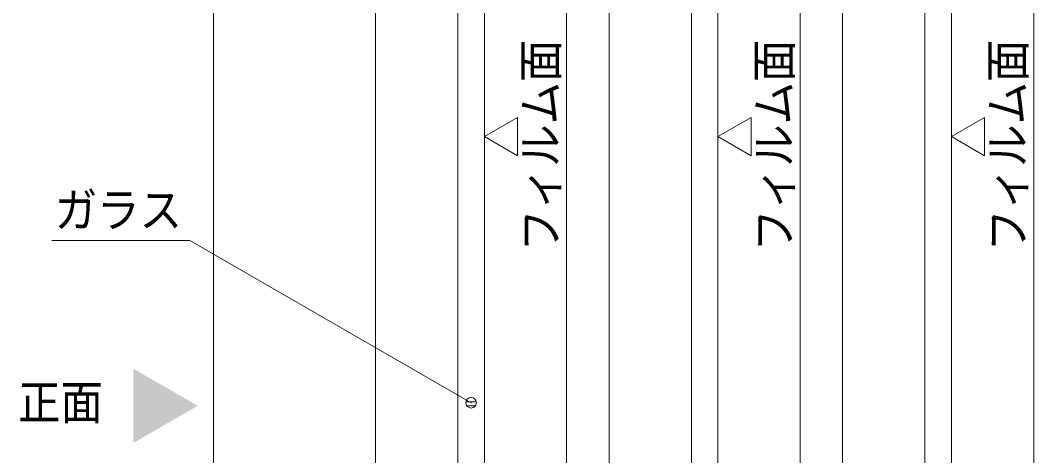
# Model space of a CAD drawing. Units: millimetres, scale not verified. Extents: x -6062 to 6062, y -3045 to 3045.
# Drawn here: x 406 to 1361, y -462 to -51 of the extents above; entities that cross this region are included whole.
import ezdxf
from ezdxf.enums import TextEntityAlignment as Align

# ---------------------------------------------------------------- set-up
doc = ezdxf.new("R2010")
doc.units = ezdxf.units.MM
doc.header["$LTSCALE"] = 20
doc.layers.add('0-2_2寸法-3', color=7, linetype='Continuous', lineweight=9)
doc.layers.add('0-5_3一般', color=7, linetype='Continuous', lineweight=9)
doc.styles.add('ＭＳ ゴシック', font='')
doc.styles.get('ＭＳ ゴシック').set_extended_font_data('MS Gothic')

# ---------------------------------------------------------------- blocks, each defined once
blk = doc.blocks.new('グループ-80')
at = {"layer": '0-5_3一般'}
for p, q in [((60913.7, 13704.9), (60913.7, -35100)), ((61413.7, -35100), (61413.7, 13704.9))]:
    blk.add_line(p, q, dxfattribs=at)
blk.add_lwpolyline([(62963.7, 16304.9), (62963.7, -37700), (59363.7, -37700), (59363.7, 16304.9)], close=True, dxfattribs=at)
blk = doc.blocks.new('グループ-82')
at = {"layer": '0-5_3一般'}
for p, q in [((54963.7, -37700), (54963.7, 16304.9)), ((58563.7, 16304.9), (58563.7, -37700))]:
    blk.add_line(p, q, dxfattribs=at)
blk.add_lwpolyline([(57013.7, -35100), (57013.7, 13704.9), (56513.7, 13704.9), (56513.7, -35100)], close=True, dxfattribs=at)
blk = doc.blocks.new('グループ-146')
at = {"layer": '0-5_3一般'}
for p, q in [((52113.7, 13704.9), (52113.7, -35100)), ((52613.7, -35100), (52613.7, 13704.9))]:
    blk.add_line(p, q, dxfattribs=at)
blk.add_lwpolyline([(54163.7, 16304.9), (54163.7, -37700), (50563.7, -37700), (50563.7, 16304.9)], close=True, dxfattribs=at)
blk = doc.blocks.new('グループ-174')
at = {"layer": '0-5_3一般'}
for name in ['グループ-146', 'グループ-82', 'グループ-80']:
    blk.add_blockref(name, (0, 0), dxfattribs=at)
blk = doc.blocks.new('グループ-175')
at = {"layer": '0-5_3一般'}
blk.add_line((47513.7, 20804.9), (47513.7, -39000), dxfattribs=at)
blk = doc.blocks.new('グループ-176')
at = {"layer": '0-5_3一般'}
for name in ['グループ-174', 'グループ-175']:
    blk.add_blockref(name, (0, 0), dxfattribs=at)

msp = doc.modelspace()

# ---------------------------------------------------------------- linework, layer by layer
at = {"layer": '0-2_2寸法-3'}
for p, q in [((830.86, -407.01), (830.51, -407.01)), ((830.86, -407.01), (830.51, -407.01)), ((835.58, -411.01), (825.79, -411.01)), ((834.68, -415.01), (826.69, -415.01))]:
    msp.add_line(p, q, dxfattribs=at)
for points in [[(874.43, -143.1), (874.43, -179.17), (843.18, -161.14)], [(1094.43, -143.1), (1094.43, -179.17), (1063.18, -161.14)], [(1314.43, -143.1), (1314.43, -179.17), (1283.18, -161.14)]]:
    msp.add_lwpolyline(points, close=True, dxfattribs=at)
msp.add_lwpolyline([(830.68, -412), (565.68, -259), (435.65, -259)], dxfattribs=at)
msp.add_circle((830.68, -412), 5.01, dxfattribs=at)
msp.add_circle((830.68, -412), 5.01, dxfattribs=at)
msp.add_solid([(512.43, -379.8), (573.18, -414.88), (512.43, -449.95)], dxfattribs=at)

# ---------------------------------------------------------------- block references
at = {"layer": '0-5_3一般', "xscale": 0.05, "yscale": 0.05}
msp.add_blockref('グループ-176', (-1787.5, 0), dxfattribs=at)

# ---------------------------------------------------------------- texts
at = {"layer": '0-2_2寸法-3', "style": 'ＭＳ ゴシック', "width": 0.9}
for p in [(922.03, -269.5), (1142.03, -269.5), (1362.03, -269.5)]:
    msp.add_text('フィルム面', height=32.55, rotation=90, dxfattribs=at).set_placement(p, align=Align.BOTTOM_LEFT)
for s, p in [('ガラス', (438.5, -256.24)), ('正面', (403.96, -437.66))]:
    msp.add_text(s, height=32.55, dxfattribs=at).set_placement(p, align=Align.BOTTOM_LEFT)

doc.saveas('drawing.dxf')
